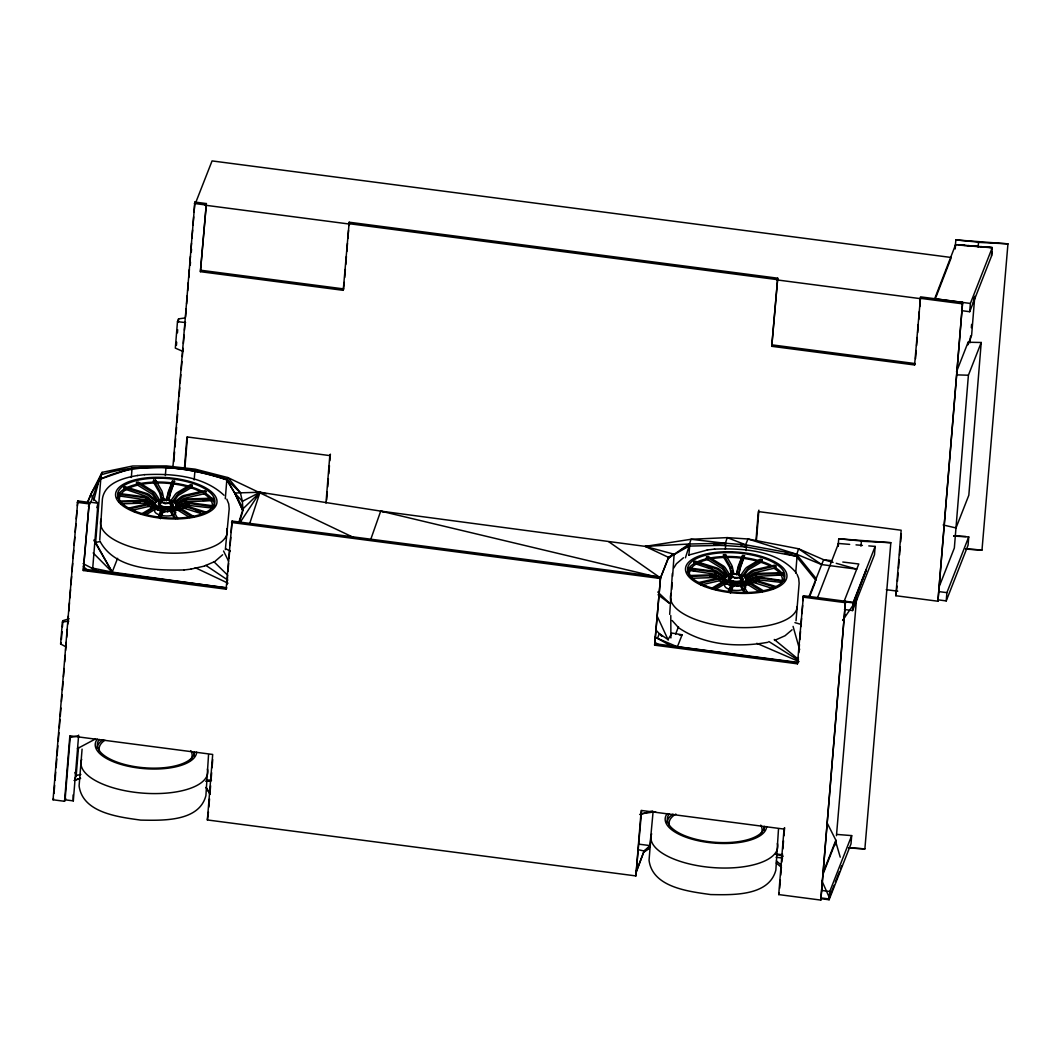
<?xml version="1.0" encoding="UTF-8"?>
<svg xmlns="http://www.w3.org/2000/svg" width="1061" height="1061" viewBox="0 0 1061 1061"><rect width="100%" height="100%" fill="white"/><g stroke="black" fill="none" stroke-linecap="round" stroke-linejoin="round"><path stroke-width="1.5" d="M670.817 602.635L671.043 599.332M671.719 589.452L672.17 582.847M672.621 576.256L674.08 554.823M66.405 647.024L60.61 644.014L62.387 622.064L62.944 620.658L69.19 618.762M61.419 639.465L62.055 631.627M62.44 626.918L62.944 620.658M70.278 736.016L65.092 799.875L64.535 801.294L53.05 799.782L77.758 500.911L89.243 502.423L83.275 570.526L226.112 589.187L226.669 587.781L83.832 569.12M54.005 793.442L54.668 785.233M55.066 780.299L55.742 772.09M56.14 767.62L56.803 758.933M57.069 755.644L57.878 745.79M58.275 740.857L58.939 732.647M59.336 727.713L60.013 719.491M60.278 716.202L60.941 707.992M61.472 701.414L62.015 694.836M62.413 689.915L63.076 681.692M63.474 676.759L64.151 668.549M64.681 661.971L65.212 655.393M65.61 650.473L66.273 642.25M66.684 637.316L67.347 629.107M67.745 624.173L68.408 615.95M68.819 611.03L69.482 602.807M69.88 597.874L70.543 589.664M70.954 584.73L71.617 576.521M72.015 571.587L72.678 563.364M73.09 558.431L73.753 550.221M74.151 545.288L74.814 537.078M75.225 532.145L75.888 523.922M76.286 518.988L76.949 510.779M77.36 505.845L77.758 500.911M64.535 801.294L69.854 735.79L212.691 754.451L207.372 819.954L635.884 875.922L641.626 810.604M83.275 570.526L89.243 502.423M93.792 500.354L99.257 479.492L131.816 468.259L165.94 467.397L194.972 470.036L226.895 478.975L225.29 498.776M64.973 796.904L66.167 799.954L73.302 800.883L78.647 735.114M92.519 570.632L97.983 503.219L92.546 497.954L91.06 493.909L102.055 472.37L132.705 466.004L166.511 465.925L195.277 469.174L227.863 477.569L353.923 537.648M80.861 774.437L76.206 775.525L78.487 747.461M96.869 485.54L99.243 479.652C139.323 460.341 185.887 466.376 226.789 479.864L234.733 492.994L242.929 510.805L242.399 501.336L240.33 492.596L226.802 479.718C186.59 466.203 142.055 461.906 101.127 474.837L95.636 542.503L112.187 572.118L226.577 587.953M82.082 749.119L79.098 785.856C82.586 813.084 119.164 817.05 140.728 820.113C162.108 820.445 199.044 822.05 205.9 795.631L208.54 754.756M117.97 494.214L142.97 497.49A9.443 8.581 21.4 0 1 147.293 499.081C157.81 506.455 158.142 504.519 147.612 498.259A9.443 8.581 21.4 0 0 143.301 496.654L118.288 493.392L117.811 496.15A44.695 18.01 4.6 0 0 117.347 498.259M156.139 500.978L150.516 495.726A9.443 7.533 59.1 0 0 146.789 493.498L125.171 486.707L124.071 487.357L123.912 489.293A44.695 18.01 4.6 0 0 119.283 493.312M131.312 477.516L132.121 467.622M159.574 499.943L155.781 494.002A9.443 5.332 77.1 0 0 153.222 491.349L138.275 482.052L136.577 482.45L136.418 484.373L151.352 493.657A7.374 4.164 77.1 0 1 153.354 495.752L156.749 501.057M164.23 500.845L162.598 493.365A9.443 2.321 88.2 0 0 161.617 490.514L155.622 480.142L153.58 480.209L153.421 482.145L159.402 492.503A7.374 1.817 88.2 0 1 160.171 494.744L161.391 500.315M155.622 480.142L155.476 482.079A44.695 18.01 4.6 0 1 172.32 482.927L172.479 480.991L174.574 481.27L170.542 493.06A7.374 0.809 -82.6 0 0 169.946 495.235L168.752 500.686M155.556 508.126L155.238 505.063L147.519 501.23A9.443 8.329 -30 0 0 143.275 500.341L118.686 501.097M154.813 508.564L157.665 509.704L157.837 507.503L150.238 504.174A9.443 6.804 -58.1 0 0 146.723 503.975L127.877 508.285M154.707 508.67L160.954 510.925L161.139 508.723L155.357 506.654A9.443 4.244 -72.6 0 0 153.129 507.012L141.299 514.094M185.065 317.968L178.58 318.857L177.479 321.669L175.33 348.114L182.916 351.403M165.344 475.593L166.007 467.344M176.431 345.289L176.683 342.186M177.439 332.849L177.691 329.746M178.328 321.96L178.58 318.857M162.863 511.336L164.946 511.614L165.131 509.413L164.19 508.564A9.443 1.048 -82.6 0 0 163.593 509.28L160.277 517.741M171.59 510.885L166.975 511.707L167.147 509.519L169.442 508.829A9.443 2.321 88.2 0 1 170.582 509.625L175.834 518.696M172.837 468.06L194.879 202.054L206.364 203.566L200.396 271.682L343.233 290.329L344.321 282.412M173.792 461.721L174.588 451.867M174.999 446.933L175.662 438.71M176.06 433.79L176.59 427.212M176.988 422.278L177.664 414.069M178.062 409.135L178.725 400.912M179.123 395.992L179.8 387.769M180.198 382.835L180.861 374.626M181.259 369.692L181.935 361.469M182.333 356.549L182.996 348.326M183.394 343.393L184.07 335.183M184.468 330.25L185.131 322.027M185.529 317.106L186.206 308.884M186.603 303.95L187.266 295.74M187.664 290.807L188.341 282.584M188.739 277.664L189.402 269.441M189.8 264.507L190.476 256.298M190.874 251.364L191.537 243.141M191.935 238.221L192.611 229.998M193.009 225.065L193.672 216.855M194.07 211.921L194.879 202.054M190.224 265.343L190.489 262.12M191.272 252.412L191.537 249.176M194.269 516.853L180.688 508.405A9.443 5.332 77.1 0 0 177.969 507.808L171.046 509.227L170.861 511.429L171.763 511.216M184.455 468.047L186.975 436.933L329.812 455.593L330.369 454.188L329.838 460.726M200.396 271.682L206.364 203.566M184.879 468.272L187.399 437.159M170.237 501.628L174.879 494.97A9.443 4.244 -72.6 0 1 177.267 492.556L190.41 484.691L192.227 485.262L192.068 487.185L178.938 495.049A7.374 3.316 -72.6 0 0 177.054 496.946L173.593 501.906M194.176 479.943L194.972 470.036M174.707 501.919L180.556 497.238A9.443 6.804 -58.1 0 1 184.229 495.394L204.654 490.726L205.9 491.495L205.741 493.431A44.695 18.01 4.6 0 1 211.272 497.954M213.513 499.041L188.938 499.811A9.443 8.329 -30 0 0 184.521 500.964C173.725 507.317 172.466 505.341 184.017 500.102A9.443 8.329 -30 0 1 188.434 498.935L213.009 498.179L213.354 500.978A44.695 18.01 4.6 0 1 214.547 505.752M226.112 589.187L232.08 521.07L660.592 577.051L654.624 645.168L797.461 663.828L798.416 657.541M208.46 811.983L207.372 819.954M208.858 807.076L209.521 798.893M209.919 793.973L210.595 785.79M210.993 780.869L211.656 772.687M212.054 767.779L212.717 759.583M226.935 584.531L227.598 576.388M227.982 571.508L228.645 563.378M229.043 558.497L229.706 550.367M230.104 545.487L230.767 537.343M231.152 532.463L232.08 521.07M325.966 503.086L329.812 455.593M343.233 290.329L349.202 222.226L777.713 278.194L771.745 346.31L914.582 364.971L915.139 363.565L772.302 344.905M326.642 500.036L327.305 491.84M327.716 486.933L328.379 478.75M328.777 473.829L329.44 465.646M344.706 277.531L345.369 269.401M345.767 264.521L346.43 256.391M346.828 251.51L347.491 243.367M347.889 238.486L348.538 230.356M348.936 225.476L349.202 222.226M635.884 875.922L641.202 810.432L784.039 829.079L784.596 827.673L783.933 835.856M654.624 645.168L660.592 577.051M636.321 872.076L644.107 851.028L649.942 845.577L653.125 811.4M638.656 844.145L649.942 845.577L649.067 848.734L644.027 851.996M242.279 506.256L242.929 510.805L234.733 492.994L260.038 492.251L380.713 511.11L645.194 546.375L673.496 554.067L668.457 557.343L660.194 578.709L668.377 558.311L689.027 544.028L724.875 543.232L745.591 544.784L796.347 554.147L821.585 564.558L856.731 569.147L858.8 563.988L842.805 562.038M650.937 837.102L649.053 860.312C652.542 887.54 689.106 891.492 710.671 894.569C732.063 894.9 769 896.505 775.856 870.086L778.482 829.211M672.342 573.51L669.703 614.385M833.084 562.396L823.628 559.704L798.588 548.789L747.992 538.988L727.223 537.622L691.016 539.28L688.854 546.097L673.417 555.036M688.907 555.221L689.703 545.5M725.419 577.86L717.568 572.715A9.443 8.581 21.4 0 0 713.244 571.11L688.244 567.847L687.767 570.606A44.695 18.01 4.6 0 0 687.303 572.715M726.613 576.76L727.209 576.481L720.472 570.181A9.443 7.533 59.1 0 0 716.745 567.953L695.127 561.163L694.027 561.813L693.867 563.749A44.695 18.01 4.6 0 0 689.239 567.768M729.53 574.399L725.724 568.457A9.443 5.332 77.1 0 0 723.178 565.805L708.231 556.508L706.533 556.892L706.374 558.829L721.308 568.112A7.374 4.164 77.1 0 1 723.297 570.208L726.705 575.513M733.854 573.802L732.554 567.821A9.443 2.321 88.2 0 0 731.573 564.969L725.578 554.598L723.522 554.664L723.363 556.601L729.358 566.959A7.374 1.817 88.2 0 1 730.127 569.2L731.334 574.77M745.591 544.784L747.992 538.988L796.347 554.147L816.108 578.537L815.949 580.5L796.188 556.216L745.419 546.853L745.591 544.784L727.223 537.622L724.716 545.301L688.854 546.097L681.52 549.638M725.326 549.147L725.724 544.28M725.419 556.534L725.578 554.598M724.119 583.033A7.374 3.316 -72.6 0 1 724.663 583.126L730.91 585.38L731.082 583.179L725.313 581.11A9.443 4.244 -72.6 0 0 723.085 581.468L711.255 588.55M732.806 585.791L734.902 586.057L735.074 583.868L734.146 583.019A9.443 1.048 -82.6 0 0 733.549 583.736L730.233 592.184M741.546 585.34L736.931 586.163L737.103 583.974L739.398 583.285A9.443 2.321 88.2 0 1 740.538 584.08L745.777 593.152M738.708 575.142L739.902 569.691A7.374 0.809 -82.6 0 1 740.498 567.516L744.517 555.725L742.435 555.447L738.562 565.327A9.443 1.048 -82.6 0 0 737.793 568.086L736.52 573.935M746.069 550.606L746.467 545.739M776.546 586.746L756.466 580.433A9.443 7.533 59.1 0 0 752.567 580.274L745.167 582.118L744.504 584.638M755.936 541.044L758.323 511.574L901.16 530.235L895.842 595.725L937.924 601.229L962.619 302.358L920.55 296.855L914.582 364.971M771.745 346.31L777.713 278.194M756.36 541.269L758.88 510.155M740.193 576.083L744.822 569.425A9.443 4.244 -72.6 0 1 747.223 567.012L760.366 559.147L762.169 559.717L762.023 561.64L748.88 569.505A7.374 3.316 -72.6 0 0 747.01 571.402L743.549 576.362M744.663 576.375L750.512 571.693A9.443 6.804 -58.1 0 1 754.185 569.85L774.596 565.181L775.856 565.951L775.697 567.887A44.695 18.01 4.6 0 1 781.214 572.409M783.469 573.497L758.88 574.266A9.443 8.329 -30 0 0 754.477 575.42C743.681 581.773 742.421 579.797 753.973 574.558A9.443 8.329 -30 0 1 758.39 573.391L782.965 572.635L783.31 575.433A44.695 18.01 4.6 0 1 784.503 580.208M795.697 573.139L797.143 555.314M820.803 900.086L845.511 601.216L820.803 900.086L778.721 894.582L784.039 829.079M797.461 663.828L803.429 595.712L853.256 602.303L875.153 546.415L868.787 545.898M779.676 888.269L780.339 880.073M780.737 875.166L781.4 866.97M781.811 862.062L782.474 853.88M782.872 848.959L783.535 840.776M798.814 652.661L799.463 644.518M799.861 639.637L800.524 631.507M800.922 626.627L801.585 618.497M801.983 613.616L802.633 605.473M803.031 600.592L803.429 595.712M838.283 546.229L838.508 543.471L849.662 544.373M820.989 898.707L829.105 899.755L829.768 891.492L851.678 835.604L837.328 834.463M844.463 609.505L852.58 610.566L853.256 602.303M835.484 844.861L835.856 840.179L827.023 822.739M851.678 835.604L851.002 843.88L829.105 899.755M875.153 546.415L874.489 554.678L852.58 610.566M897.062 586.136L895.842 595.725M897.46 581.216L898.123 573.033M898.521 568.126L899.197 559.929M899.595 555.022L900.258 546.826M900.656 541.919L901.319 533.736M915.537 358.684L916.187 350.541M916.585 345.661L917.248 337.531M917.646 332.65L918.309 324.52M918.707 319.64L919.356 311.496M919.754 306.616L920.417 298.486M955.218 248.924L955.55 244.799L992.194 247.783L970.377 303.446L969.701 311.709L961.584 310.648M937.924 601.229L962.619 302.358M938.11 599.85L946.226 600.911L946.889 592.648L968.733 536.906L953.64 536.084M943.149 524.956L956.001 527.954L968.826 495.235L981.226 342.491L968.096 342.239L967.897 344.798L971.624 335.289L974.78 296.311M981.226 342.491L968.401 375.223L954.343 548.006L938.706 587.927M968.733 536.906L968.07 545.168L946.226 600.911M980.961 246.643L992.274 247.558L991.518 256.046L969.701 311.709M838.097 545.579L838.747 538.776L890.829 542.702L864.874 848.906L848.548 847.951M836.453 835.683L856.572 598.576M860.935 546.163L861.439 541.004L838.747 538.776M955.086 248.367L955.868 239.919L1007.95 243.844L981.995 550.049L965.669 549.107M969.979 342.809L970.629 335.979M971.332 327.716L971.611 324.414M973.414 302.942L973.839 297.982M978.083 247.001L978.56 242.147L955.868 239.919M991.571 255.82L991.942 251.682M226.895 478.975L229.203 481.973M796.042 620.765L799.145 583.285L798.694 578.391L797.063 574.28M725.193 578.232L717.249 573.537A9.443 8.581 21.4 0 0 712.926 571.932L687.926 568.669M166.245 500.938L167.85 493.63A9.443 1.048 -82.6 0 1 168.606 490.872L172.479 480.991M166.67 500.407L167.863 494.956A7.374 0.809 -82.6 0 1 168.168 493.697M168.659 499.758L169.932 493.909A9.443 1.048 -82.6 0 1 170.702 491.137L174.574 481.27M736.626 574.863L737.806 569.412A7.374 0.809 -82.6 0 1 737.912 568.948M738.615 574.213L739.888 568.364A9.443 1.048 -82.6 0 1 740.658 565.593L744.517 555.725M117.904 495.726L142.797 499.413A7.374 6.698 21.4 0 1 146.179 500.673L152.452 504.784M119.999 496.004L119.906 496.429A42.559 17.162 4.6 0 0 119.721 500.898M225.356 549.611L229.189 508.829L228.738 503.935L226.815 499.161M687.86 570.181L712.753 573.868A7.374 6.698 21.4 0 1 716.135 575.128L719.902 577.595M689.955 570.46L689.862 570.884A42.559 17.162 4.6 0 0 689.677 575.354M784.092 580.805L759.185 577.118A9.443 8.581 21.4 0 0 754.703 577.569L745.856 581.401L754.371 578.391A9.443 8.581 21.4 0 1 758.867 577.94L783.867 581.203M96.922 507.635L97.983 503.219L90.848 502.277L88.355 506.296M239.004 521.826L243.102 508.71L260.038 492.251L266.47 493.829M239.746 521.017L242.478 512.264M685.419 557.821L689.345 545.42M249.919 522.861L260.038 492.251L242.399 501.336L234.733 492.994L243.102 508.71M370.448 540.261L380.713 511.11L660.26 577.794L608.908 541.839M635.804 872.699L644.107 851.028L649.146 847.766M817.554 597.635L838.508 543.471M955.55 244.799L934.661 298.778L970.377 303.446M935.842 297.438L951.293 257.491L212.067 160.914L195.211 203.911M87.652 502.596L91.06 493.909L99.257 479.492L90.848 502.277M99.243 479.652L102.055 472.37M60.61 644.014L61.167 642.595M117.599 558.311L112.187 572.118L91.339 567.847M160.702 501.84L161.524 499.731M158.195 517.463L161.511 509.001A9.443 1.048 -82.6 0 1 162.108 508.299L163.036 509.134M158.978 516.972L161.338 510.938A7.374 0.809 -82.6 0 1 161.816 510.381M168.46 492.795L171.405 485.262M172.32 482.927L172.001 483.763A42.559 17.162 4.6 0 0 155.967 482.941M160.476 518.749L163.434 511.216A7.374 0.809 -82.6 0 1 163.898 510.659L164.946 511.614M53.05 799.782L53.607 798.376M170.463 503.113L171.285 501.004M170.145 506.986L170.98 504.877M74.8 779.119L76.551 774.769M657.488 638.351L659.332 633.642L668.006 639.558L672.051 633.072L682.104 634.783L677.395 646.812L655.685 637.581M675.605 634.12L678.51 626.719M730.644 576.295L731.48 574.187M728.138 591.919L731.453 583.457A9.443 1.048 -82.6 0 1 732.05 582.741L732.992 583.59M728.934 591.428L731.294 585.393A7.374 0.809 -82.6 0 1 731.559 584.903M730.432 593.205L733.39 585.672A7.374 0.809 -82.6 0 1 733.854 585.115L734.902 586.057M740.419 577.569L741.241 575.46L736.931 573.696M809.039 596.561L823.628 559.704L831.612 560.672M809.477 597.025L815.352 582.012M844.185 601.149L856.731 569.147L836.24 563.298M843.084 620.499L845.418 614.531M956.491 371.867L968.096 342.239M890.829 542.702L861.346 541.229M1007.95 243.844L978.467 242.372M778.721 894.582L779.278 893.176M822.991 873.004L835.856 840.179M822.872 874.596L835.736 841.758L840.232 857.182M829.37 897.407L834.118 885.285M835.312 882.248L839.463 871.638M840.657 868.614L841.837 865.577M864.874 848.906L848.628 847.739M981.995 550.049L965.749 548.882M95.742 488.285L101.127 474.837M87.334 502.622L91.06 493.909M211.895 508.007L188.778 505.421A7.374 6.698 21.4 0 0 185.251 505.779L182.532 506.734M673.735 568.046L676.414 563.749L683.47 557.754M781.851 582.462L758.721 579.876A7.374 6.698 21.4 0 0 755.207 580.234M240.33 522.131L260.038 492.251M842.62 620.406L853.137 605.168L866.386 569.598L853.323 602.913L845.67 601.932M172.054 502.198L176.683 495.54A9.443 4.244 -72.6 0 1 179.084 493.126L192.227 485.262M741.997 576.654L746.639 569.996A9.443 4.244 -72.6 0 1 749.026 567.582L762.169 559.717M222.624 554.77L215.078 561.309M792.076 629.77L785.021 635.764L774.49 640.446M673.032 554.2L668.377 558.311L668.457 557.343L645.194 546.375L691.016 539.28L724.875 543.232M174.786 503.63L181.802 498.02A9.443 6.804 -58.1 0 1 185.476 496.177L205.9 491.495M175.728 504.93L182.452 499.545A7.374 5.305 -58.1 0 1 185.343 498.1L205.741 493.431L205.171 493.033M744.742 578.086L751.758 572.476A9.443 6.804 -58.1 0 1 755.432 570.619L775.856 565.951M746.798 578.484L752.408 574.001A7.374 5.305 -58.1 0 1 755.299 572.555L775.697 567.887L775.127 567.489M156.657 502.304L149.415 496.389A9.443 7.533 59.1 0 0 145.689 494.161L124.071 487.357M124.402 488.949L145.516 496.084A7.374 5.875 59.1 0 1 148.434 497.834L154.906 503.869M126.219 489.519L125.728 489.864A42.559 17.162 4.6 0 0 121.312 493.683M694.358 563.404L715.472 570.539A7.374 5.875 59.1 0 1 718.39 572.29L723.788 577.317M696.162 563.975L695.671 564.319A42.559 17.162 4.6 0 0 691.268 568.139M175.038 509.864L173.938 510.527L176.696 509.837M745.167 582.118L744.066 582.781L751.48 580.924A9.443 7.533 59.1 0 1 755.366 581.096L775.445 587.409M144.415 513.882L154.933 507.582A9.443 4.244 -72.6 0 1 157.161 507.224M145.41 515.129L154.76 509.519A7.374 3.316 -72.6 0 1 156.511 509.24L160.954 510.925M713.058 589.12L724.888 582.038A9.443 4.244 -72.6 0 1 727.117 581.68M715.366 589.584L724.716 583.974A7.374 3.316 -72.6 0 1 726.467 583.696L730.91 585.38M77.387 748.615L95.463 738.96M177.306 506.8L185.343 502.649A7.374 6.499 -30 0 1 188.792 501.734L213.181 500.54M749.928 579.876L755.286 577.104A7.374 6.499 -30 0 1 758.748 576.189L783.124 574.996M214.508 561.64L204.534 565.99M688.629 555.089L707.594 549.943M74.323 780.326L80.53 778.177M74.31 780.472L80.517 778.323M166.975 511.707L169.535 510.951A7.374 1.817 88.2 0 1 170.436 511.574L174.349 518.352M736.931 586.163L739.49 585.393A7.374 1.817 88.2 0 1 740.379 586.03L744.305 592.807M639.65 814.477L652.382 810.975M137.227 484.161L136.418 484.373A44.695 18.01 4.6 0 0 128.063 487.092M138.487 484.93L137.665 485.156A42.559 17.162 4.6 0 0 129.707 487.742M204.03 566.176L190.953 569.12M707.183 558.616L706.374 558.829A44.695 18.01 4.6 0 0 698.005 561.548M708.43 559.386L707.621 559.611A42.559 17.162 4.6 0 0 699.663 562.197M180.556 508.484L183.328 507.795A7.374 5.875 59.1 0 1 183.818 507.688M750.512 582.94L753.27 582.25A7.374 5.875 59.1 0 1 756.055 582.303M743.894 584.982L748.032 583.935M100.278 541.428L95.636 542.503L94.031 539.89M742.7 583.298L740.989 583.683L747.925 582.25A9.443 5.332 77.1 0 1 750.631 582.86L764.225 591.309M130.702 508.696L147.97 504.744A9.443 6.804 -58.1 0 1 151.484 504.956L157.837 507.503M132.227 510.248L147.797 506.681A7.374 5.305 -58.1 0 1 150.556 506.853M697.833 582.741L716.679 578.431A9.443 6.804 -58.1 0 1 720.194 578.63L727.793 581.958L721.44 579.412A9.443 6.804 -58.1 0 0 717.926 579.2L699.08 583.51M700.618 585.062L717.753 581.136A7.374 5.305 -58.1 0 1 720.512 581.295L727.607 584.16L720.684 581.096M70.238 737.528L78.156 735.803M171.046 509.227L176.259 508.192A9.443 5.332 77.1 0 1 178.977 508.803L192.571 517.251M172.32 511.137L178.407 509.877A7.374 4.164 77.1 0 1 179.813 509.996M742.514 585.486L748.363 584.332A7.374 4.164 77.1 0 1 749.583 584.399M137.651 475.487C124.031 477.742 104.601 482.782 102.386 499.055L99.761 539.93M767.939 642.276C738.164 647.687 704.557 645.38 678.934 627.966M641.375 813.8L655.632 811.705M62.387 622.064L68.832 621.149M144.402 474.678C171.577 473.365 203.128 475.673 223.977 495.235M100.066 541.402C115.37 569.956 155.901 570.46 184.19 569.943M714.358 549.121C742.262 548.152 777.116 549.731 796.36 572.993M137.267 475.54L144.707 474.638M183.898 569.982L191.338 569.081M707.21 549.983L714.65 549.094M161.683 499.665L166.856 499.214L171.192 500.898M170.304 503.193L165.131 503.643M169.985 507.052L164.813 507.503M731.639 574.12L736.865 573.669M740.26 577.648L735.074 578.099M734.902 581.958L739.941 581.508M679.305 635.035L682.104 634.783M154.429 482.079L153.421 482.145A44.695 18.01 4.6 0 0 139.575 483.683M724.384 556.534L723.363 556.601A44.695 18.01 4.6 0 0 709.53 558.126M645.194 546.375L689.027 544.028M167.147 509.519L171.497 508.763A9.443 2.321 88.2 0 1 172.638 509.572L177.877 518.643M737.103 583.974L741.453 583.218A9.443 2.321 88.2 0 1 742.594 584.014L747.833 593.099M119.19 501.959L143.779 501.203A9.443 8.329 -30 0 1 148.023 502.092L155.728 505.925M133.447 502.569L139.88 502.37M202.757 500.421L207.585 500.275M121.087 503.829L143.593 503.139A7.374 6.499 -30 0 1 146.922 503.842M688.642 575.553L713.231 574.797A9.443 8.329 -30 0 1 717.475 575.685L725.684 580.38L717.965 576.547A9.443 8.329 -30 0 0 713.721 575.659L689.146 576.415M709.836 576.826L713.045 576.72A7.374 6.499 -30 0 1 715.591 577.104M777.541 574.73L780.75 574.638L781.254 575.5A42.559 17.162 4.6 0 1 782.381 580.049M691.043 578.285L713.549 577.595A7.374 6.499 -30 0 1 716.878 578.285M205.595 781.161L210.555 781.267M956.969 374.878L968.401 375.223M206.656 780.724L209.839 780.843M713.615 544.85L745.419 546.853L740.91 545.885M992.274 247.558L958.322 244.839L964.781 245.356M953.733 535.858L965.948 536.521M206.736 779.954L211.51 780.259M968.017 245.608L976.107 246.258M954.529 535.606L959.423 536.004M856.028 544.877L862.407 545.394M177.479 321.669L185.622 322.571M776.121 857.275L782.58 858.031M163.102 511.548L165.184 511.826M733.045 586.004L734.093 586.136M775.644 853.893L782.076 854.715M194.322 203.473L205.807 204.972M348.645 223.632L777.156 279.613M919.993 298.274L962.075 303.764M205.078 205.197L349.679 224.096M776.904 279.905L919.86 298.579M200.953 270.263L343.791 288.924M938.773 591.587L946.889 592.648M886.253 589.691L897.765 591.189M214.242 505.925L189.229 502.662A9.443 8.581 21.4 0 0 184.747 503.113L175.914 506.946L184.428 503.935A9.443 8.581 21.4 0 1 188.911 503.484L213.911 506.747M691.812 570.261L695.088 570.699M77.201 502.33L88.7 503.829M231.537 522.489L660.048 578.457M802.885 597.118L844.954 602.621M655.181 643.762L798.018 662.422M821.665 890.431L829.768 891.492M821.121 897.938L828.774 898.932L828.959 896.704L821.771 880.537M795.405 662.488L670.963 645.963L655.207 637.077M734.026 583.722L735.074 583.868M164.07 509.267L165.131 509.413M743.005 558.325L744.04 558.484A42.559 17.162 4.6 0 1 757.66 561.296M173.381 483.034L174.415 483.206A44.695 18.01 4.6 0 1 188.725 486.163M173.049 483.869L174.084 484.028A42.559 17.162 4.6 0 1 187.704 486.84M637.754 849.569L644.107 851.028M784.981 553.484L796.174 556.216L798.588 548.789L821.585 564.558M775.511 854.264L783.23 856.214M759.106 561.733L760.923 562.303A42.559 17.162 4.6 0 1 769.504 565.725M794.928 622.635L801.28 624.438M380.713 511.11L383.883 512.039M729.278 582.622L731.082 583.179M159.322 508.166L161.139 508.723M694.027 561.813L715.644 568.616A9.443 7.533 59.1 0 1 719.371 570.831L726.122 577.144M707.435 567.012L711.997 568.444M773.496 588.775L755.233 583.033A7.374 5.875 59.1 0 0 752.169 582.9M206.59 512.291L186.511 505.991A9.443 7.533 59.1 0 0 182.625 505.818L174.11 508.325L181.524 506.468A9.443 7.533 59.1 0 1 185.41 506.641L205.489 512.954M195.503 510.792L200.078 512.224M202.028 513.842L185.277 508.577A7.374 5.875 59.1 0 0 182.227 508.444M761.148 561.335L762.023 561.64A44.695 18.01 4.6 0 1 771.042 565.234M191.192 486.88L192.068 487.185A44.695 18.01 4.6 0 1 203.407 492.012M190.091 487.543L190.967 487.848A42.559 17.162 4.6 0 1 199.561 491.27M730.737 576.402L734.955 578.059M730.432 580.261L734.65 581.932M160.795 501.946L164.999 503.604M160.476 505.818L164.694 507.476M152.147 507.211L149.309 506.07A7.374 5.305 -58.1 0 0 147.983 505.779M756.785 643.311L799.066 661.613M195.211 567.675L228.009 583.179M225.794 548.842L230.197 551.057M83.103 563.643L98.819 571.707M157.665 509.704L156.405 508.922M655.075 642.435L657.886 644.133M706.533 556.892L721.48 566.189A9.443 5.332 77.1 0 1 724.026 568.855L728.589 575.964M762.514 591.693L748.933 583.258A9.443 5.332 77.1 0 0 746.215 582.648M759.729 591.998L748.787 585.195A7.374 4.164 77.1 0 0 746.652 584.717M136.577 482.45L151.524 491.734A9.443 5.332 77.1 0 1 154.07 494.399L158.633 501.521M189.786 517.543L178.832 510.739A7.374 4.164 77.1 0 0 176.71 510.261M768.907 641.547L798.044 660.061M205.834 565.367L227.81 580.088M203.46 493.418L204.03 493.829A42.559 17.162 4.6 0 1 209.296 498.139M658.032 594.757L669.438 603.324M774.251 639.451L798.495 659.385M776.201 863.004L781.294 867.235M776.373 860.962L781.453 865.206M678.43 627.542L672.13 620.526M657.793 592.025L669.531 603.165M213.884 561.68L227.823 575.38M93.182 552.953L112.187 572.118L94.177 540.805M656.282 630.42L661.931 636.401M83.249 566.15L87.678 570.858M227.863 477.569L240.33 492.596M743.27 582.184L743.774 583.046M210.794 500.182L211.298 501.044A42.559 17.162 4.6 0 1 212.425 505.593M205.967 787.408L210.091 794.132L206.471 788.018M226.802 479.718L234.998 493.617M723.522 554.664L729.517 565.036A9.443 2.321 88.2 0 1 730.498 567.887L731.798 573.868M153.58 480.209L159.574 490.58A9.443 2.321 88.2 0 1 160.543 493.431L162.174 500.898M223.553 550.991L228.579 561.163M657.289 616.388L668.231 640.048M74.946 772.474L76.206 775.525M793.071 626.388L799.649 649.637M732.475 570.526L733.085 573.311M162.837 497.463L163.434 500.248M73.09 794.941L73.302 800.883M670.777 615.499L670.91 637.953M766.626 826.572A50.875 20.504 4.6 0 1 708.151 842.447A50.875 20.504 4.6 0 1 667.21 813.588M764.504 826.4A48.753 19.642 4.6 0 1 708.469 841.625A48.753 19.642 4.6 0 1 669.252 813.959M666.998 822.779A48.753 19.642 4.6 0 1 672.992 814.145M763.92 827.686A48.753 19.642 4.6 0 1 764.199 830.272M760.764 825.126A46.618 18.793 4.6 0 1 760.22 834.848M669.372 825.418A46.618 18.793 4.6 0 1 675.857 814.039M777.381 843.495A63.594 25.636 4.6 0 1 712.899 867.593A63.594 25.636 4.6 0 1 651.666 833.813M196.67 752.116A50.875 20.504 4.6 0 1 138.195 767.992A50.875 20.504 4.6 0 1 97.267 739.132M194.561 751.957A48.753 19.642 4.6 0 1 138.527 767.169A48.753 19.642 4.6 0 1 99.296 739.504M97.042 748.323A48.753 19.642 4.6 0 1 103.036 739.689M193.977 753.23A48.753 19.642 4.6 0 1 194.243 755.817M190.808 750.671A46.618 18.793 4.6 0 1 190.264 760.392M99.416 750.976A46.618 18.793 4.6 0 1 104.893 740.233M207.425 769.039A63.594 25.636 4.6 0 1 142.956 793.137A63.594 25.636 4.6 0 1 81.71 759.358M729.676 580.858A6.353 2.56 4.6 0 1 729.424 580.513M729.252 579.837A6.353 2.56 4.6 0 1 731.838 577.993M740.167 578.868A6.353 2.56 4.6 0 1 741.918 580.818M741.719 580.884A6.353 2.56 4.6 0 0 740.207 578.285A7.414 2.984 4.6 0 1 742.979 580.897M741.042 581.455A6.353 2.56 4.6 0 1 740.008 581.905M733.071 581.919A6.353 2.56 4.6 0 1 732.342 581.72M730.512 580.911A6.353 2.56 4.6 0 1 731.254 577.595A7.414 2.984 4.6 0 0 728.27 579.372M744.371 557.662A44.695 18.01 4.6 0 1 758.681 560.619M726.719 556.508A44.695 18.01 4.6 0 1 742.276 557.383L738.416 567.25A7.374 0.809 -82.6 0 0 738.124 568.152M710.698 558.922A42.559 17.162 4.6 0 1 723.867 557.463M725.923 557.396A42.559 17.162 4.6 0 1 741.957 558.205M773.986 568.272A42.559 17.162 4.6 0 1 779.251 572.582M756.957 579.054A7.374 6.698 21.4 0 1 759.053 579.054M755.909 575.765A7.374 6.499 -30 0 1 756.48 575.579M732.62 584.134A8.408 0.928 -82.6 0 1 732.846 583.895M714.835 573.484A7.374 6.698 21.4 0 1 715.671 573.842M745.392 585.805A10.597 4.271 4.6 0 1 744.146 588.961M743.35 589.372A10.597 4.271 4.6 0 1 730.843 589.757M729.623 589.412A10.597 4.271 4.6 0 1 724.968 584.24M741.082 576.68A7.414 2.984 4.6 0 1 740.618 580.977A7.414 2.984 4.6 0 1 729.968 579.876A7.414 2.984 4.6 0 1 731.374 575.672M731.559 567.171A7.374 1.817 88.2 0 1 731.944 568.232M718.854 579.638A8.408 6.061 -58.1 0 1 719.371 579.691M797.262 606.481A63.594 25.636 4.6 0 1 728.284 626.812A63.594 25.636 4.6 0 1 671.189 593.404M160.078 506.734A6.353 2.56 4.6 0 1 159.72 506.402M159.84 504.439A6.353 2.56 4.6 0 1 160.688 503.922M170.211 504.413A6.353 2.56 4.6 0 1 171.895 506.694M171.484 506.72A6.353 2.56 4.6 0 0 170.264 503.829A7.414 2.984 4.6 0 1 173.023 506.442M170.052 507.45A6.353 2.56 4.6 0 1 168.726 507.755M163.898 507.635A6.353 2.56 4.6 0 1 163.129 507.463M161.1 506.76A6.353 2.56 4.6 0 1 159.773 505.818M159.521 505.487A6.353 2.56 4.6 0 1 160.742 503.352M143.62 483.962A42.559 17.162 4.6 0 1 153.925 483.007M185.33 507.688A7.374 5.875 59.1 0 1 186.113 507.848M185.582 504.956A7.374 6.698 21.4 0 1 189.097 504.598M185.118 501.641A7.374 6.499 -30 0 1 185.954 501.309M145.437 499.254A7.374 6.698 21.4 0 1 145.98 499.532M144.548 502.37A7.374 6.499 -30 0 1 146.431 502.967M175.675 511.919A10.597 4.271 4.6 0 1 174.84 514.054M173.407 514.917A10.597 4.271 4.6 0 1 160.901 515.301M159.667 514.956A10.597 4.271 4.6 0 1 155.49 509.28M170.423 501.919A7.414 2.984 4.6 0 1 171.126 506.376A7.414 2.984 4.6 0 1 160.224 505.54A7.414 2.984 4.6 0 1 161.418 501.216M161.802 493.193A7.374 1.817 88.2 0 1 162.227 494.678M158.527 504.545A7.414 2.984 4.6 0 1 160.516 503.352M169.243 492.994A8.408 0.928 -82.6 0 1 169.362 492.609M226.948 528.643A63.594 25.636 4.6 0 1 162.479 552.741A63.594 25.636 4.6 0 1 101.233 518.948M660.26 577.794L656.998 577.423L660.26 577.794M733.297 577.038A4.231 1.711 4.6 0 0 740.114 576.428A4.231 1.711 4.6 0 0 734.424 574.187A4.231 1.711 4.6 0 0 733.297 577.038M705.751 585.884A48.753 19.642 4.6 0 0 784.251 578.868A48.753 19.642 4.6 0 0 718.629 553.033A48.753 19.642 4.6 0 0 705.751 585.884M704.424 586.454A50.875 20.504 4.6 0 0 786.347 579.147A50.875 20.504 4.6 0 0 717.859 552.171A50.875 20.504 4.6 0 0 704.424 586.454M729.119 581.282A10.597 4.271 4.6 0 0 746.188 579.757A10.597 4.271 4.6 0 0 731.918 574.134A10.597 4.271 4.6 0 0 729.119 581.282M163.354 502.582A4.231 1.711 4.6 0 0 170.158 501.972A4.231 1.711 4.6 0 0 164.468 499.731A4.231 1.711 4.6 0 0 163.354 502.582M135.808 511.429A48.753 19.642 4.6 0 0 214.309 504.413A48.753 19.642 4.6 0 0 148.673 478.577A48.753 19.642 4.6 0 0 135.808 511.429M134.468 511.999A50.875 20.504 4.6 0 0 216.391 504.691A50.875 20.504 4.6 0 0 147.903 477.729A50.875 20.504 4.6 0 0 134.468 511.999M159.163 506.826A10.597 4.271 4.6 0 0 176.232 505.301A10.597 4.271 4.6 0 0 161.962 499.678A10.597 4.271 4.6 0 0 159.163 506.826"/></g></svg>
